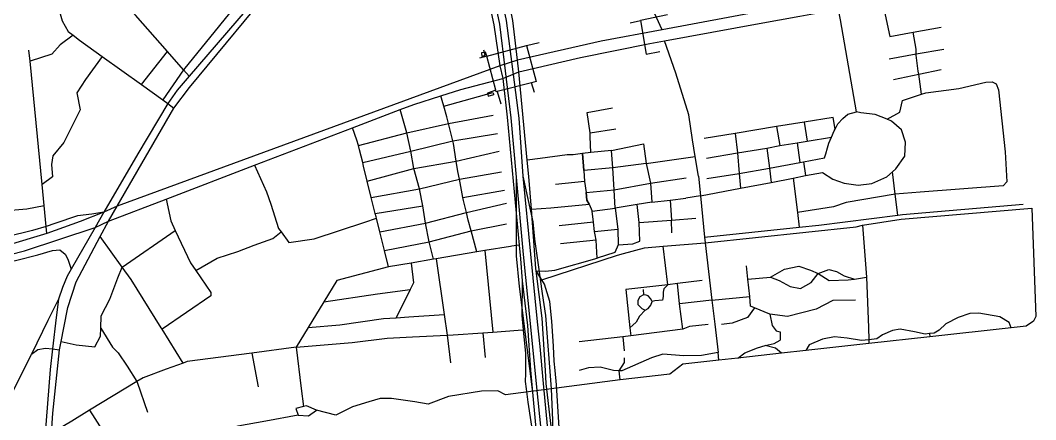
# Model space of a CAD drawing. Header units: inches. Extents: x 13375314 to 13382794, y 3537719 to 3542219.
# Drawn here: x 13379083 to 13380883, y 3540116 to 3540824 of the extents above; entities that cross this region are included whole.
import ezdxf

# ---------------------------------------------------------------- set-up
doc = ezdxf.new("R2010")
doc.units = ezdxf.units.IN
doc.header["$MEASUREMENT"] = 0

msp = doc.modelspace()

# ---------------------------------------------------------------- linework, layer by layer
for points in [[(13379622.3, 3541892.8), (13379671.3, 3541778.8), (13379703.5, 3541698.4), (13379760.5, 3541560.7), (13379777.1, 3541513.7), (13379794.9, 3541455.9), (13379810.4, 3541389.4), (13379932.6, 3540816.8), (13379942.7, 3540733.7), (13379952.7, 3540650.7), (13379961.8, 3540545.7), (13379974.4, 3540408.6)], [(13379988.1, 3540409), (13379974.3, 3540547.4), (13379967.5, 3540650.1), (13379944.5, 3540823.1), (13379825.1, 3541389.3), (13379816.2, 3541424.2), (13379807.3, 3541459.1), (13379790.7, 3541518.2), (13379773.4, 3541567.5), (13379717.4, 3541701.6), (13379640.5, 3541896.4)], [(13379072.5, 3541578.5), (13379034.4, 3541427.3), (13379030.1, 3541413.7), (13379010.5, 3541352.8), (13379007.7, 3541325.6), (13379005.7, 3541306), (13379003.1, 3541281.2), (13379006.6, 3541224.4), (13379009, 3541209.7), (13379013.9, 3541179.5), (13379029.1, 3541136.7), (13379079.7, 3541035.5), (13379121, 3540950.4), (13379128.4, 3540924.5), (13379157.4, 3540822.6), (13379168, 3540803.7), (13379176.7, 3540797), (13379188.1, 3540788.3), (13379228.4, 3540759.5), (13379298.2, 3540709.6), (13379335.6, 3540682.8), (13379344.7, 3540676.3), (13379355.5, 3540667.5)], [(13380220.4, 3540806.7), (13380174.4, 3540907.6), (13380132.7, 3541002.4), (13380100.5, 3541075.4), (13380081.1, 3541117.1), (13380053.3, 3541219.3), (13380036.9, 3541268.2), (13380024.8, 3541296.8), (13380022.1, 3541303.3), (13380018.9, 3541332.9), (13380025.7, 3541353), (13380042.6, 3541378.8), (13380085, 3541443.4), (13380113, 3541471.7), (13380199.3, 3541549.6)], [(13379810.2, 3541344.8), (13379776.4, 3541280.8), (13379672.4, 3541106.6), (13379667.3, 3541099.2), (13379570.1, 3540970.5), (13379499.9, 3540893.6), (13379372.6, 3540735.8), (13379335.6, 3540682.8)], [(13379355.5, 3540667.5), (13379383, 3540704.6), (13379545.4, 3540901.1), (13379624, 3540993.3), (13379681.7, 3541078.3), (13379817.6, 3541302.2), (13379849, 3541349.5)], [(13379966.4, 3540732), (13379964.4, 3540752.7), (13379955.9, 3540823.4), (13379876.5, 3541214.4), (13379853.6, 3541327.1), (13379849, 3541349.5)], [(13379814.4, 3541316.2), (13379676.1, 3541086.4), (13379617.3, 3540998.2), (13379382.4, 3540724.7), (13379361, 3540699.7), (13379344.7, 3540676.3)], [(13379817.6, 3541302.2), (13379922.2, 3540815.3), (13379932.8, 3540742.7)], [(13380716.4, 3540974.9), (13380657.2, 3540933.1), (13380606.8, 3540897.3), (13380599.3, 3540892), (13380594.8, 3540890), (13380562, 3540874.8), (13380519.5, 3540862.8), (13380400.8, 3540840.6), (13380220.4, 3540806.7), (13380112.3, 3540786.4), (13379964.4, 3540752.7), (13379932.8, 3540742.7)], [(13379966.4, 3540732), (13380076.2, 3540757.8), (13380198.5, 3540782.2), (13380224.7, 3540787), (13380392.3, 3540817.6), (13380464.6, 3540830.8), (13380496.8, 3540836.7), (13380532.7, 3540845.1), (13380549.8, 3540849.1), (13380602.9, 3540866.5), (13380610.8, 3540871.6), (13380628.8, 3540883.3), (13380674.7, 3540914.1), (13380717.2, 3540944.9), (13380730.2, 3540955.3)], [(13379382.4, 3540724.7), (13379372.6, 3540735.8), (13379344.2, 3540768), (13379287.5, 3540832.4), (13379205.9, 3540925), (13379194.4, 3540938.1), (13379152.7, 3540929.5), (13379128.4, 3540924.5)], [(13380610.8, 3540871.6), (13380615.3, 3540837.8), (13380615.9, 3540833.5), (13380624.1, 3540794.9), (13380665.7, 3540802.3), (13380715.1, 3540811.1)], [(13380229.9, 3540833.1), (13380182.5, 3540823), (13380192.2, 3540763.7)], [(13380288.5, 3540512.4), (13380359.2, 3540525.9), (13380413.6, 3540536.3), (13380452.6, 3540543.9), (13380474.9, 3540548.3), (13380504.5, 3540553.7), (13380522.8, 3540541.8), (13380543.1, 3540534.8), (13380567.7, 3540531.3), (13380592.2, 3540534.1), (13380618.9, 3540546), (13380628.8, 3540554.7), (13380635, 3540560), (13380650.4, 3540582.5), (13380651.8, 3540607.7), (13380644.8, 3540629.5), (13380627.3, 3540644.9), (13380619.4, 3540648.1), (13380597.8, 3540656.8), (13380572.6, 3540659.6), (13380564.9, 3540661), (13380536.4, 3540824.1), (13380532.7, 3540845.1)], [(13380164.2, 3540819), (13380182.5, 3540823)], [(13379176.7, 3540797), (13379154.1, 3540779.9), (13379138.9, 3540763.7), (13379100.5, 3540750.9)], [(13380680.3, 3540692.4), (13380675.3, 3540727.9), (13380674.5, 3540733.5), (13380671, 3540761.5), (13380670.9, 3540763.9), (13380670.5, 3540772.1), (13380665.7, 3540802.3)], [(13379909.7, 3540760.2), (13379980.4, 3540778.9), (13379997.3, 3540715), (13379989.1, 3540712.8), (13379928.4, 3540697.3), (13379926.4, 3540696.8), (13379925.7, 3540699.6), (13379909.7, 3540760.2)], [(13379980.4, 3540778.9), (13380002.9, 3540784.4)], [(13380285.1, 3540547.5), (13380279.1, 3540582.1), (13380274.6, 3540611.7), (13380267.8, 3540656.2), (13380245.1, 3540729.6), (13380224.7, 3540787)], [(13379130.5, 3540445.6), (13379129.3, 3540457.9), (13379125.7, 3540495.1), (13379122, 3540532.7), (13379100.5, 3540750.9), (13379098.6, 3540770.4)], [(13379228.4, 3540759.5), (13379198.7, 3540718.5), (13379183.6, 3540694.7), (13379189.1, 3540664.9), (13379160.2, 3540607.1), (13379141, 3540583.3), (13379138.2, 3540568.1), (13379140, 3540546.1), (13379122, 3540532.7)], [(13379298.2, 3540709.6), (13379344.2, 3540768)], [(13379909.7, 3540760.2), (13379896.9, 3540756.6)], [(13379909.7, 3540760.2), (13379907.7, 3540767.3), (13379900.4, 3540765.9)], [(13379900.4, 3540765.9), (13379901.2, 3540759.6), (13379907, 3540761.5)], [(13379907, 3540761.5), (13379904.9, 3540770.5)], [(13380192.2, 3540763.7), (13380216.4, 3540768.1)], [(13380623, 3540755.5), (13380670.9, 3540763.9), (13380719.9, 3540772.5)], [(13379932.8, 3540742.7), (13379255, 3540493.8)], [(13379932.8, 3540742.7), (13379938, 3540720.6), (13379945.9, 3540651.7), (13379967.5, 3540425.2), (13379969.8, 3540400.5), (13379972.6, 3540361.7), (13379982.1, 3540282.4), (13379987.3, 3540203.6)], [(13379239.3, 3540467.5), (13379341.9, 3540506.7), (13379498.4, 3540566.5), (13379671.7, 3540632.8), (13379756.4, 3540665.4), (13379780.7, 3540674.3), (13379828.3, 3540689.6), (13379863.6, 3540700.9), (13379938, 3540720.6), (13379966.4, 3540732)], [(13380013.7, 3540202.6), (13380008, 3540295.3), (13379997.5, 3540379.3), (13379996.5, 3540383.8), (13379989, 3540488.8), (13379984.5, 3540546.4), (13379981.6, 3540575.7), (13379966.4, 3540732)], [(13380630.8, 3540718.5), (13380675.3, 3540727.9), (13380714.8, 3540736.2)], [(13379994.6, 3540695.7), (13379989.1, 3540712.8)], [(13380619.4, 3540648.1), (13380641.8, 3540660.5), (13380646.3, 3540681.1), (13380680.3, 3540692.4), (13380687.8, 3540694.9), (13380746.6, 3540702.9), (13380794.4, 3540713.7), (13380805.7, 3540714.3), (13380812.6, 3540710.7), (13380816.5, 3540700.5), (13380828.5, 3540590.3), (13380831.2, 3540537.2), (13380825.1, 3540530), (13380677.6, 3540519), (13380633.8, 3540515.3), (13380546.6, 3540500.8), (13380524, 3540492.8), (13380460.2, 3540482.7)], [(13379892.3, 3540413), (13379881.9, 3540450.5), (13379876.7, 3540469.4), (13379873.7, 3540482.7), (13379868.6, 3540504.4), (13379867.6, 3540509.6), (13379861.4, 3540541.7), (13379858.8, 3540555.5), (13379855.8, 3540573.9), (13379850.7, 3540604.9), (13379849.5, 3540609.7), (13379842, 3540640.4), (13379839, 3540652.5), (13379833.5, 3540671.3), (13379830.5, 3540681.6), (13379828.3, 3540689.6)], [(13379833.5, 3540671.3), (13379920.7, 3540695.8), (13379922.3, 3540691.8)], [(13379925.7, 3540699.6), (13379911.2, 3540694.5), (13379912.1, 3540688.8)], [(13379912.1, 3540688.8), (13379922.3, 3540691.8)], [(13379928.4, 3540697.3), (13379934.8, 3540675.4)], [(13379344.7, 3540676.3), (13379291.7, 3540586.9), (13379231.5, 3540483.3)], [(13379255, 3540493.8), (13379355.5, 3540667.5)], [(13380093.1, 3540624.3), (13380087.6, 3540660.4), (13380132.5, 3540668.1)], [(13379682.3, 3540601.7), (13379768.1, 3540623.8), (13379842, 3540640.4), (13379921.3, 3540655.5)], [(13379815.3, 3540400), (13379807.6, 3540430.8), (13379801.3, 3540464), (13379796.8, 3540494.5), (13379790.6, 3540525), (13379780.7, 3540560.9), (13379775.3, 3540591.4), (13379768.1, 3540623.8), (13379756.4, 3540665.4)], [(13380527.1, 3540630.5), (13380523.9, 3540651.3), (13380472.5, 3540643), (13380423.5, 3540635), (13380350, 3540622.8), (13380294.8, 3540614)], [(13380299.2, 3540579.1), (13380353.9, 3540588.4), (13380406, 3540596.9), (13380429.2, 3540601.4), (13380459.9, 3540606.4), (13380477.8, 3540609.4), (13380520.7, 3540616.5), (13380525.5, 3540627.4), (13380527.1, 3540630.5), (13380532, 3540640), (13380541, 3540649.7), (13380549.5, 3540657), (13380564.9, 3540661)], [(13379684.4, 3540593.7), (13379682.3, 3540601.7), (13379679.8, 3540611.1), (13379671.7, 3540632.8)], [(13380423.5, 3540635), (13380429.2, 3540601.4)], [(13380472.5, 3540643), (13380477.8, 3540609.4)], [(13379689.9, 3540571.3), (13379775.3, 3540591.4), (13379849.5, 3540609.7), (13379929.1, 3540622.9)], [(13380094.2, 3540589), (13380093.3, 3540617.2), (13380093.1, 3540624.3), (13380138.5, 3540630.9)], [(13380300, 3540543), (13380357, 3540552.1), (13380410.8, 3540561.7), (13380464.7, 3540571.5), (13380471.2, 3540572.7), (13380508.5, 3540579.5), (13380510.9, 3540586.8), (13380513.4, 3540597.4), (13380516.2, 3540605.5), (13380520.7, 3540616.5)], [(13380350, 3540622.8), (13380353.9, 3540588.4), (13380357, 3540552.1), (13380359.2, 3540525.9)], [(13380131, 3540592.9), (13380187.7, 3540604.8), (13380192.5, 3540569.6), (13380133, 3540561.8)], [(13380406, 3540596.9), (13380410.8, 3540561.7), (13380413.6, 3540536.3)], [(13380459.9, 3540606.4), (13380464.7, 3540571.5)], [(13379033.3, 3540578.8), (13379038.6, 3540534.4), (13379042.3, 3540502.9), (13379044.6, 3540488.7), (13379052.8, 3540486), (13379094.8, 3540489.2), (13379125.7, 3540495.1)], [(13379735.4, 3540386.5), (13379728.3, 3540415.3), (13379720.2, 3540448.4), (13379714.2, 3540472.7), (13379713.6, 3540475.3), (13379712.2, 3540481), (13379705.1, 3540509.7), (13379698.1, 3540538.2), (13379691.5, 3540564.8), (13379689.9, 3540571.3), (13379684.4, 3540593.7)], [(13379698.1, 3540538.2), (13379780.7, 3540560.9), (13379855.8, 3540573.9), (13379931.7, 3540591.7)], [(13380079.6, 3540587.5), (13380063, 3540585.2), (13380052.1, 3540584.8), (13380004.7, 3540578.5), (13379981.6, 3540575.7)], [(13380023.5, 3540491.3), (13380091, 3540497.5), (13380087.3, 3540504.8), (13380086.1, 3540518.2), (13380135.5, 3540523.1), (13380133, 3540561.8), (13380081.8, 3540557.2), (13380079.6, 3540587.5)], [(13380131, 3540592.9), (13380094.2, 3540589), (13380079.6, 3540587.5)], [(13380079.6, 3540587.5), (13380081.8, 3540557.2), (13380083.2, 3540537.9), (13380086.1, 3540518.2), (13380087.3, 3540504.8), (13380091, 3540497.5), (13380096.4, 3540485.4)], [(13380137.6, 3540490.8), (13380135.5, 3540523.1), (13380133, 3540561.8), (13380131, 3540592.9)], [(13380192.5, 3540569.6), (13380279.1, 3540582.1)], [(13379498.4, 3540566.5), (13379519.3, 3540519.7), (13379527, 3540497.7), (13379540.8, 3540454.5), (13379545.2, 3540448.6), (13379558.9, 3540429.8), (13379603.7, 3540436.2), (13379693.8, 3540465.6), (13379714.2, 3540472.7)], [(13380192.5, 3540569.6), (13380199.7, 3540534.9)], [(13380471.2, 3540572.7), (13380474.9, 3540548.3)], [(13379705.1, 3540509.7), (13379790.6, 3540525), (13379861.4, 3540541.7), (13379936.2, 3540555.2)], [(13379961.8, 3540545.7), (13379961.8, 3540406.1), (13379967.3, 3540351.7), (13379980.8, 3540243.4), (13379990.7, 3540164.4)], [(13380026.8, 3540080.8), (13380027, 3540114.9), (13380024.3, 3540170.5), (13380014.6, 3540300.1), (13380008.7, 3540339.4), (13380000.7, 3540394.3), (13379994.8, 3540435.3), (13379991.8, 3540466.5), (13379974.3, 3540547.4)], [(13380199.7, 3540534.9), (13380263.2, 3540544.3)], [(13380285.1, 3540547.5), (13380288.5, 3540512.4), (13380295.9, 3540439.1), (13380296.8, 3540429.1)], [(13380452.6, 3540543.9), (13380460.2, 3540482.7), (13380463.4, 3540456.9)], [(13380638.5, 3540478.2), (13380633.8, 3540515.3), (13380628.8, 3540554.7)], [(13380083.2, 3540537.9), (13380031.9, 3540532.6)], [(13380135.5, 3540523.1), (13380199.7, 3540534.9), (13380202.1, 3540500.9), (13380176.4, 3540497.2)], [(13379341.9, 3540506.7), (13379350, 3540467.9), (13379357.9, 3540451.2), (13379385, 3540393.9), (13379394.3, 3540380), (13379420.6, 3540341), (13379421, 3540334.9), (13379334.4, 3540276.1)], [(13379867.6, 3540509.6), (13379941.4, 3540522.7)], [(13380202.1, 3540500.9), (13380234.7, 3540504.8), (13380262.4, 3540508.1)], [(13380288.5, 3540512.4), (13380262.4, 3540508.1)], [(13379255, 3540493.8), (13379231.5, 3540483.3)], [(13379239.3, 3540467.5), (13379255, 3540493.8)], [(13379712.2, 3540481), (13379796.8, 3540494.5)], [(13379801.3, 3540464), (13379873.7, 3540482.7), (13379944.7, 3540499.3)], [(13380875.9, 3540490.4), (13380882.6, 3540298.6), (13380878.9, 3540290.3), (13380865.9, 3540281.2), (13380839, 3540278.2), (13380695, 3540262.3), (13380587.1, 3540250.4), (13380475.1, 3540238), (13380432.3, 3540233.3), (13380354.7, 3540224.7), (13380321.1, 3540221), (13380257.3, 3540213.9), (13380234, 3540196.6), (13380146, 3540186.2), (13379943.2, 3540159.9)], [(13379989, 3540488.8), (13380023.5, 3540491.3)], [(13380007.4, 3540363.8), (13380141.3, 3540407.1), (13380151.9, 3540410), (13380189.3, 3540420.1), (13380222.5, 3540422.9), (13380296.8, 3540429.1), (13380564.3, 3540457.7), (13380575.8, 3540460.2), (13380644.3, 3540470.9), (13380875.9, 3540490.4)], [(13380105.2, 3540402.2), (13380103.4, 3540434.1), (13380101.7, 3540443), (13380100.9, 3540449.4), (13380098.9, 3540465.7), (13380096.4, 3540485.4), (13380137.6, 3540490.8)], [(13380137.6, 3540490.8), (13380141.8, 3540453.3), (13380142.8, 3540425.3), (13380136.5, 3540411.9), (13380105.2, 3540402.2)], [(13380142.8, 3540425.3), (13380168.5, 3540427.6), (13380181, 3540432.1), (13380179.8, 3540465), (13380176.4, 3540497.2), (13380137.6, 3540490.8)], [(13380234.7, 3540504.8), (13380236.9, 3540469.3)], [(13380295.9, 3540439.1), (13380463.4, 3540456.9), (13380498.3, 3540460.6), (13380638.5, 3540478.2), (13380646.7, 3540479.2), (13380860.3, 3540497.9)], [(13379231.5, 3540483.3), (13379189, 3540466.9), (13379130.5, 3540445.6), (13379057.6, 3540423.9), (13379048.5, 3540421.7), (13378999.5, 3540409.5), (13378945.7, 3540399.1), (13378855.9, 3540387.4), (13378735.5, 3540367.7)], [(13379231.5, 3540483.3), (13379209.8, 3540480.2), (13379184.6, 3540476.7), (13379144.6, 3540463.3), (13379129.3, 3540457.9), (13379104.9, 3540451.1), (13379059.4, 3540439.9), (13379044.2, 3540436.2), (13379017, 3540429.4), (13378945.2, 3540414.7), (13378871.3, 3540403.1), (13378809.8, 3540392.9), (13378740.9, 3540380.6)], [(13379231.5, 3540483.3), (13379216, 3540456.4)], [(13380179.8, 3540465), (13380236.9, 3540469.3), (13380280.4, 3540473)], [(13380237.7, 3540446.8), (13380236.9, 3540469.3)], [(13378738.1, 3540355.5), (13378787.2, 3540362.7), (13378948.5, 3540385), (13378954.7, 3540385.8), (13379024.3, 3540398.1), (13379039.3, 3540401.9), (13379090.8, 3540414.7), (13379216, 3540456.4)], [(13379216, 3540456.4), (13379173.5, 3540382.4), (13379166.3, 3540369.9), (13379158, 3540350.2), (13379150.6, 3540329), (13379146.5, 3540296.8), (13379140.3, 3540241), (13379136.3, 3540204.8), (13379116.9, 3539956.1)], [(13379128.2, 3539954.5), (13379132.7, 3540007.3), (13379138.5, 3540091.6), (13379141, 3540127.2), (13379152.8, 3540239.2), (13379155.6, 3540254.4), (13379160.1, 3540278.6), (13379167.3, 3540314.2), (13379181.9, 3540359.7), (13379224.9, 3540440.5), (13379239.3, 3540467.5)], [(13379155.6, 3540254.4), (13379182.3, 3540248.1), (13379215.5, 3540244.7), (13379225.5, 3540263.5), (13379225.7, 3540277.6), (13379226.2, 3540299.9), (13379241.6, 3540329.4), (13379255.9, 3540366.8), (13379263.7, 3540386.2), (13379357.9, 3540451.2)], [(13379216, 3540456.4), (13379239.3, 3540467.5)], [(13379720.2, 3540448.4), (13379801.3, 3540464)], [(13379728.3, 3540415.3), (13379807.6, 3540430.8), (13379881.9, 3540450.5), (13379944.7, 3540462.8)], [(13380098.9, 3540465.7), (13380038.4, 3540459.1)], [(13380100.9, 3540449.4), (13380141.8, 3540453.3)], [(13380575.8, 3540460.2), (13380582.7, 3540368.1), (13380586, 3540279.1)], [(13379371.8, 3540216.1), (13379334.4, 3540276.1), (13379332.8, 3540278.6), (13379279.4, 3540364.2), (13379263.7, 3540386.2), (13379224.9, 3540440.5)], [(13379394.3, 3540380), (13379432.2, 3540401.7), (13379468.4, 3540413.9), (13379497.4, 3540425.2), (13379530.5, 3540437), (13379545.2, 3540448.6)], [(13380103.4, 3540434.1), (13380040.7, 3540427.3)], [(13378710.4, 3540337.8), (13378801.1, 3540349.8), (13378853.5, 3540356.8), (13378942.9, 3540370.2), (13378951.1, 3540371.7), (13379015.4, 3540383.9), (13379076.9, 3540398.1), (13379114.2, 3540407.6), (13379140.4, 3540415.6), (13379153.2, 3540416.6), (13379162.5, 3540409.2), (13379167.6, 3540399.9), (13379173.5, 3540382.4)], [(13379967.5, 3540425.2), (13379954.5, 3540423.1), (13379952, 3540422.7), (13379906.5, 3540415.3), (13379892.3, 3540413), (13379820.2, 3540400.8), (13379815.3, 3540400), (13379775.7, 3540393.3), (13379735.4, 3540386.5)], [(13379906.5, 3540415.3), (13379920.8, 3540270.9)], [(13380230.5, 3540354.9), (13380222.5, 3540422.9)], [(13380296.8, 3540429.1), (13380308.8, 3540327.7), (13380313.8, 3540284.7), (13380319.7, 3540234.9)], [(13379820.2, 3540400.8), (13379834.4, 3540302.2), (13379839.7, 3540265.4), (13379845.3, 3540216.2)], [(13379974.4, 3540408.6), (13379986.8, 3540285.9), (13379997.3, 3540179.4), (13380015.8, 3539999.6), (13380030.5, 3539856), (13380041.9, 3539736.6), (13380058.3, 3539551.1), (13380067.5, 3539404.8), (13380073.2, 3539357.9), (13380076.8, 3539266.7), (13380077, 3539224.2), (13380086.2, 3538990.4)], [(13380099.2, 3538988.6), (13380093.4, 3539153.3), (13380090.9, 3539217.6), (13380089, 3539267.2), (13380081.6, 3539408.2), (13380070.3, 3539552.9), (13380054.5, 3539739.3), (13380044.8, 3539854.8), (13380027.4, 3539999.2), (13380010.4, 3540179.6), (13380004.7, 3540245.6), (13379999.8, 3540288.9), (13379988.1, 3540409)], [(13379997.5, 3540379.3), (13380014.1, 3540379.1), (13380030.5, 3540380.5), (13380105.2, 3540402.2)], [(13379735.4, 3540386.5), (13379644.3, 3540362.1), (13379621.3, 3540324.6), (13379593.4, 3540278.9), (13379572, 3540243.9), (13379493.5, 3540233.7), (13379379.1, 3540218.8), (13379371.8, 3540216.1), (13379341.8, 3540205), (13379301, 3540189.9), (13379289.8, 3540183.1), (13379205.9, 3540132.4), (13379174.3, 3540113.3), (13379138.5, 3540091.6)], [(13379775.7, 3540393.3), (13379780.1, 3540358.1), (13379774.2, 3540346.2), (13379749.2, 3540296.4)], [(13380030.9, 3540203), (13380029.4, 3540219.1), (13380028.1, 3540245.7), (13380025.2, 3540290.4), (13380021.4, 3540325.1), (13380012.4, 3540356), (13380007.4, 3540363.8), (13379997.5, 3540379.3)], [(13380563.2, 3540327.3), (13380523.2, 3540326.7), (13380493.3, 3540311.8), (13380442.5, 3540298.6), (13380411.5, 3540302.8), (13380384.5, 3540313.7), (13380377.4, 3540316.6), (13380375.7, 3540333.8), (13380372.6, 3540364.8), (13380370.3, 3540388.2)], [(13380372.6, 3540364.8), (13380412.6, 3540368.5), (13380437.6, 3540382.5), (13380462.6, 3540387.7), (13380483.3, 3540380.4), (13380496.9, 3540374.7), (13380516.6, 3540362.2), (13380550.4, 3540363.3), (13380561.5, 3540364.9), (13380582.7, 3540368.1)], [(13380412.6, 3540368.5), (13380427.7, 3540362.2), (13380447.6, 3540351.9), (13380465.7, 3540348.1), (13380484.6, 3540358.8), (13380496.9, 3540374.7), (13380515.8, 3540381.7), (13380529.5, 3540378), (13380543.2, 3540370.8), (13380561.5, 3540364.9)], [(13379972.6, 3540361.7), (13379971.8, 3540300.3), (13379974.2, 3540274.8), (13379978.2, 3540232.9), (13379978.2, 3540197.6)], [(13380291.6, 3540362.3), (13380248, 3540356.9)], [(13379621.3, 3540324.6), (13379716, 3540338.5), (13379774.2, 3540346.2)], [(13380308.8, 3540327.7), (13380251.4, 3540321.1), (13380248, 3540356.9), (13380230.5, 3540354.9), (13380156.2, 3540346.6), (13380163.5, 3540278.6), (13380165.1, 3540264.1), (13380150.7, 3540262.5), (13380073.8, 3540253.8)], [(13380186.7, 3540346.2), (13380187.7, 3540337.2), (13380181.3, 3540333.5), (13380177.4, 3540326.6), (13380177.7, 3540319.6), (13380184.6, 3540312.9), (13380190.8, 3540309.8), (13380180.7, 3540299.3), (13380174.6, 3540288.7), (13380163.5, 3540278.6)], [(13380230.5, 3540354.9), (13380223.7, 3540347.7), (13380222.3, 3540341.6), (13380222.3, 3540333.8), (13380221.1, 3540327.7), (13380207.5, 3540326), (13380203, 3540325.4), (13380199.7, 3540330.5), (13380196.1, 3540334.9), (13380192.4, 3540336.3), (13380187.7, 3540337.2)], [(13379150.6, 3540329), (13379131.9, 3540291.6), (13379103, 3540231.9)], [(13380190.8, 3540309.8), (13380195.8, 3540312.9), (13380200.8, 3540318.5), (13380203, 3540325.4)], [(13380308.8, 3540327.7), (13380375.7, 3540333.8)], [(13380302.4, 3540284.3), (13380268.9, 3540281), (13380257.5, 3540276), (13380251.4, 3540321.1)], [(13380384.5, 3540313.7), (13380372, 3540296.9), (13380344.8, 3540286.9), (13380325.8, 3540284.2)], [(13379593.4, 3540278.9), (13379649.4, 3540283.8), (13379726.8, 3540294.7), (13379749.2, 3540296.4), (13379771.6, 3540298), (13379834.4, 3540302.2)], [(13380411.5, 3540302.8), (13380415.3, 3540282.3), (13380422.5, 3540273.4), (13380429.7, 3540271.3), (13380429.6, 3540256.6)], [(13380839, 3540278.2), (13380835.5, 3540287.9), (13380819.1, 3540297.8), (13380781.7, 3540304.7), (13380765.9, 3540304), (13380745, 3540296.8), (13380723.4, 3540285.8), (13380711.7, 3540274.5), (13380702.8, 3540269.1), (13380694.3, 3540268.2), (13380686.9, 3540267.3), (13380667.8, 3540271.5), (13380642.4, 3540276.2), (13380628.6, 3540273.8), (13380610.8, 3540266.2), (13380600.8, 3540258.7), (13380586.9, 3540257.3), (13380573.8, 3540255.9), (13380548.4, 3540259.9), (13380525.9, 3540262.5), (13380504.6, 3540258.4), (13380481.1, 3540248.4), (13380475.1, 3540238)], [(13379225.7, 3540277.6), (13379246.5, 3540244.1), (13379256.9, 3540234), (13379272.5, 3540210.4), (13379289.8, 3540183.1), (13379290.4, 3540182), (13379308.7, 3540129.2)], [(13379572, 3540243.9), (13379671.1, 3540252.2), (13379733.3, 3540260.3), (13379778.4, 3540262.4), (13379839.7, 3540265.4), (13379850.3, 3540265.9), (13379902.9, 3540269.6), (13379920.8, 3540270.9), (13379965.7, 3540274.2), (13379974.2, 3540274.8)], [(13380257.5, 3540276), (13380165.1, 3540264.1)], [(13380586, 3540279.1), (13380586.9, 3540257.3)], [(13379902.9, 3540269.6), (13379906.9, 3540225.6)], [(13380150.7, 3540262.5), (13380153.4, 3540237.4)], [(13380354.7, 3540224.7), (13380366.9, 3540233.9), (13380389.6, 3540243.1), (13380403.3, 3540247), (13380419.4, 3540250.6), (13380429.6, 3540256.6)], [(13380586.9, 3540257.3), (13380587.1, 3540250.4)], [(13380694.3, 3540268.2), (13380695, 3540262.3)], [(13378273.1, 3539656.4), (13378301, 3539656.1), (13378310.6, 3539646), (13378345.5, 3539608.2), (13378363.2, 3539594.9), (13378394.2, 3539587.2), (13378428.2, 3539578.1), (13378471.7, 3539578.6), (13378523.8, 3539586.3), (13378564.5, 3539599.6), (13378608.9, 3539626.4), (13378671.1, 3539661.8), (13378745.3, 3539728.4), (13378819.7, 3539800.9), (13378910.1, 3539879.3), (13378914.9, 3539887.3), (13378951.3, 3539947.3), (13379028.8, 3540082.6), (13379103, 3540231.9), (13379114.2, 3540240.2), (13379128, 3540242.6), (13379140.3, 3540241), (13379152.8, 3540239.2)], [(13379572, 3540243.9), (13379581.1, 3540170.7), (13379585, 3540139)], [(13380432.3, 3540233.3), (13380421.2, 3540242.2), (13380403.3, 3540247)], [(13379493.5, 3540233.7), (13379504.9, 3540173.9)], [(13380319.7, 3540234.9), (13380290.4, 3540229.6), (13380258.8, 3540229), (13380221.7, 3540232), (13380201.5, 3540225.4), (13380148.9, 3540202.1), (13380144.5, 3540202.3)], [(13380144.5, 3540202.3), (13380153.7, 3540217.2), (13380153.8, 3540225)], [(13380321.1, 3540221), (13380319.7, 3540234.9)], [(13379987.3, 3540203.6), (13379990.7, 3540164.4), (13379999.7, 3540068.3), (13380001.1, 3540053.4)], [(13380029.6, 3540061.3), (13380026.8, 3540080.8), (13380022.9, 3540113.9), (13380015.2, 3540179.5), (13380013.7, 3540202.6)], [(13380039.7, 3540070), (13380039.5, 3540082.3), (13380033.2, 3540177.7), (13380030.9, 3540203)], [(13380144.5, 3540202.3), (13380134.6, 3540202.7), (13380110.7, 3540208.7), (13380089.8, 3540207.5), (13380073.7, 3540202.7)], [(13380146, 3540186.2), (13380144.5, 3540202.3)], [(13379978.2, 3540197.6), (13379977.9, 3540183.2), (13379979.4, 3540170.5), (13379982.5, 3540146.5), (13379992.1, 3540084.4), (13379999.7, 3540068.3)], [(13379943.2, 3540159.9), (13379929.2, 3540166.6), (13379900.3, 3540165.9), (13379841.8, 3540156.5), (13379806.2, 3540143), (13379782.6, 3540147.1), (13379740.9, 3540153.1), (13379720.8, 3540153.1), (13379700.6, 3540147.1), (13379671.7, 3540138.3), (13379642.1, 3540123.5), (13379607.8, 3540132.3), (13379590.3, 3540140.3), (13379585, 3540139), (13379571.5, 3540135.6), (13379575.5, 3540123.5), (13379593.7, 3540122.2), (13379607.8, 3540132.3)], [(13379205.9, 3540132.4), (13379229, 3540096.6), (13379238.9, 3540074.9)], [(13379575.5, 3540123.5), (13379518.2, 3540113.3), (13379468.5, 3540104.2), (13379391.9, 3540081.8), (13379378, 3540075.9), (13379359.3, 3540076.9), (13379333.6, 3540073.7), (13379312.8, 3540058.2), (13379309.6, 3540045.4), (13379284.9, 3540036.8), (13379257.7, 3540025), (13379214.3, 3540001.5), (13379167.2, 3539980.6), (13379142.1, 3539966.7), (13379098.7, 3539942.6), (13379029.2, 3539902), (13378979.9, 3539871.5), (13378941.4, 3539843.6), (13378846.7, 3539771.4), (13378802.8, 3539736.6), (13378777.7, 3539717.4)]]:
    msp.add_lwpolyline(points)

doc.saveas('drawing.dxf')
